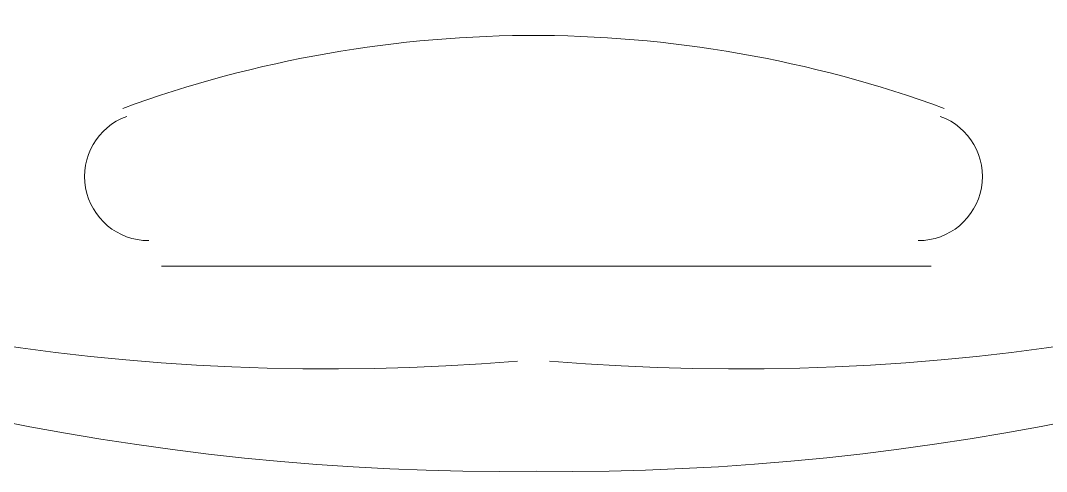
# Model space of a CAD drawing. Header units: metres. Extents: x 29 to 86.9, y -23.2 to 39.7.
# Drawn here: x 75.0372 to 75.1351, y -16.0036 to -15.9606 of the extents above; entities that cross this region are included whole.
import ezdxf

# ---------------------------------------------------------------- set-up
doc = ezdxf.new("R2010")
doc.units = ezdxf.units.M
doc.header["$LTSCALE"] = 100
doc.layers.get('0').update_dxf_attribs({"color": 254})
doc.layers.add('Arqui', color=8, linetype='Continuous', lineweight=0)

# ---------------------------------------------------------------- blocks, each defined once
blk = doc.blocks.new('A$C9582355f')
at = {"layer": 'Arqui'}
blk.add_lwpolyline([(45.9108077827496, 7.250555223602078, 0.2278580694966434), (46.10374057980556, 7.16040018499416, 0.2278580694966647), (46.2961920827816, 7.250555223602078)], format="xyb", dxfattribs=at)
blk.add_lwpolyline([(46.14140673276557, 7.179950311393895), (46.10472273276554, 7.179950311393895), (46.06803873276561, 7.179950311393895)], dxfattribs=at)
for centre, radius, start, end in [((46.08393511219259, 7.386603461694449), 0.2164355538804739, 217.8149357136049, 274.7790614121119), ((46.12306475333838, 7.386603461694449), 0.2164355538806353, 265.2209385879138, 322.1850642863625), ((46.10349998313933, 7.088240110592778), 0.1137206110537366, 89.72536242470194, 110.1434163143515), ((46.10349988239153, 7.088240110591869), 0.1137206110546899, 69.85658368570057, 90.27463757517431), ((46.06681590205238, 7.188509930555483), 0.006113965720146751, 110.1486469378793, 270.000088727367), ((46.140183942232, 7.188509891136164), 0.006113979742015776, 269.9999112871131, 69.85135306416667)]:
    blk.add_arc(centre, radius, start, end, dxfattribs=at)

msp = doc.modelspace()

# ---------------------------------------------------------------- block references
msp.add_blockref('A$C9582355f', (28.98266172889876, -23.16396569870889))

doc.saveas('drawing.dxf')
